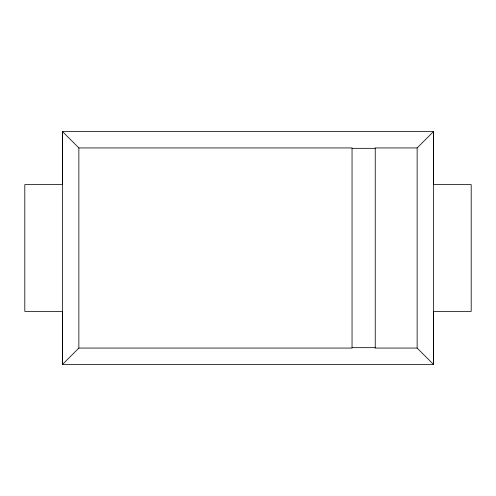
<?xml version="1.0" encoding="UTF-8"?>
<svg xmlns="http://www.w3.org/2000/svg" width="496" height="496" viewBox="0 0 496 496"><rect width="100%" height="100%" fill="white"/><g stroke="black" fill="none" stroke-linecap="round" stroke-linejoin="round"><path stroke-width="0.74" d="M78.858 348.062L62.403 364.517L433.597 364.517L433.597 131.483L62.403 131.483L62.403 364.517L62.415 311.395L24.8 311.395L24.8 184.605L62.415 184.605L62.403 131.483L78.858 147.938L352.042 147.938L352.042 348.062L78.858 348.062L78.858 147.938M417.142 147.938L433.597 131.483L433.585 184.605L471.2 184.605L471.2 311.395L433.585 311.395L433.597 364.517L417.142 348.062L417.142 147.938L375.243 147.938L375.243 348.062L417.142 348.062M352.042 148.329L375.243 148.329M352.042 347.671L375.243 347.671"/></g></svg>
